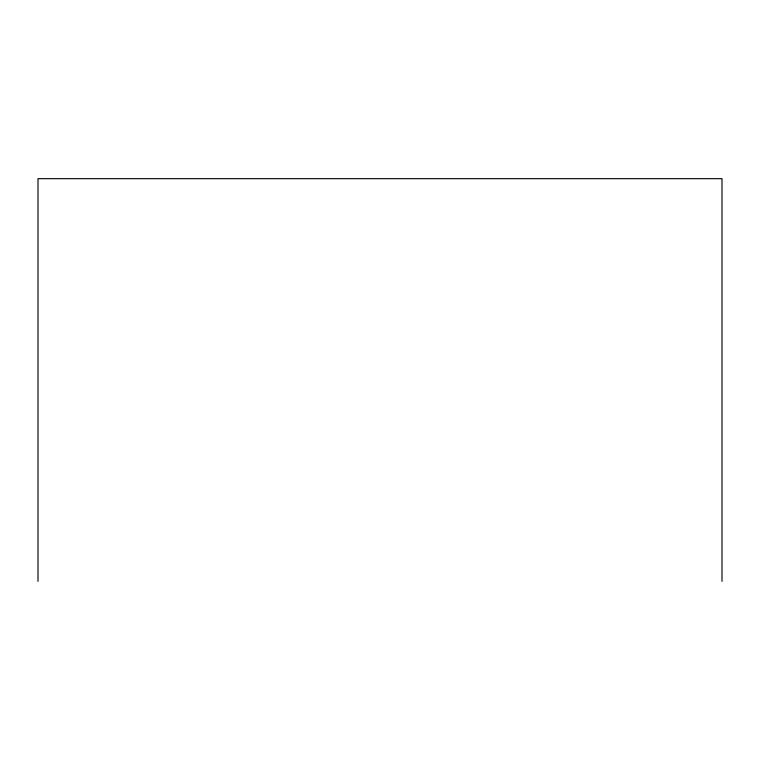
<?xml version="1.0" encoding="UTF-8"?>
<svg xmlns="http://www.w3.org/2000/svg" width="760" height="760" viewBox="0 0 760 760"><rect width="100%" height="100%" fill="white"/><g stroke="black" fill="none" stroke-linecap="round" stroke-linejoin="round"><path stroke-width="1.14" d="M722 581.333L722 178.666L38 178.666L38 581.333"/></g></svg>
